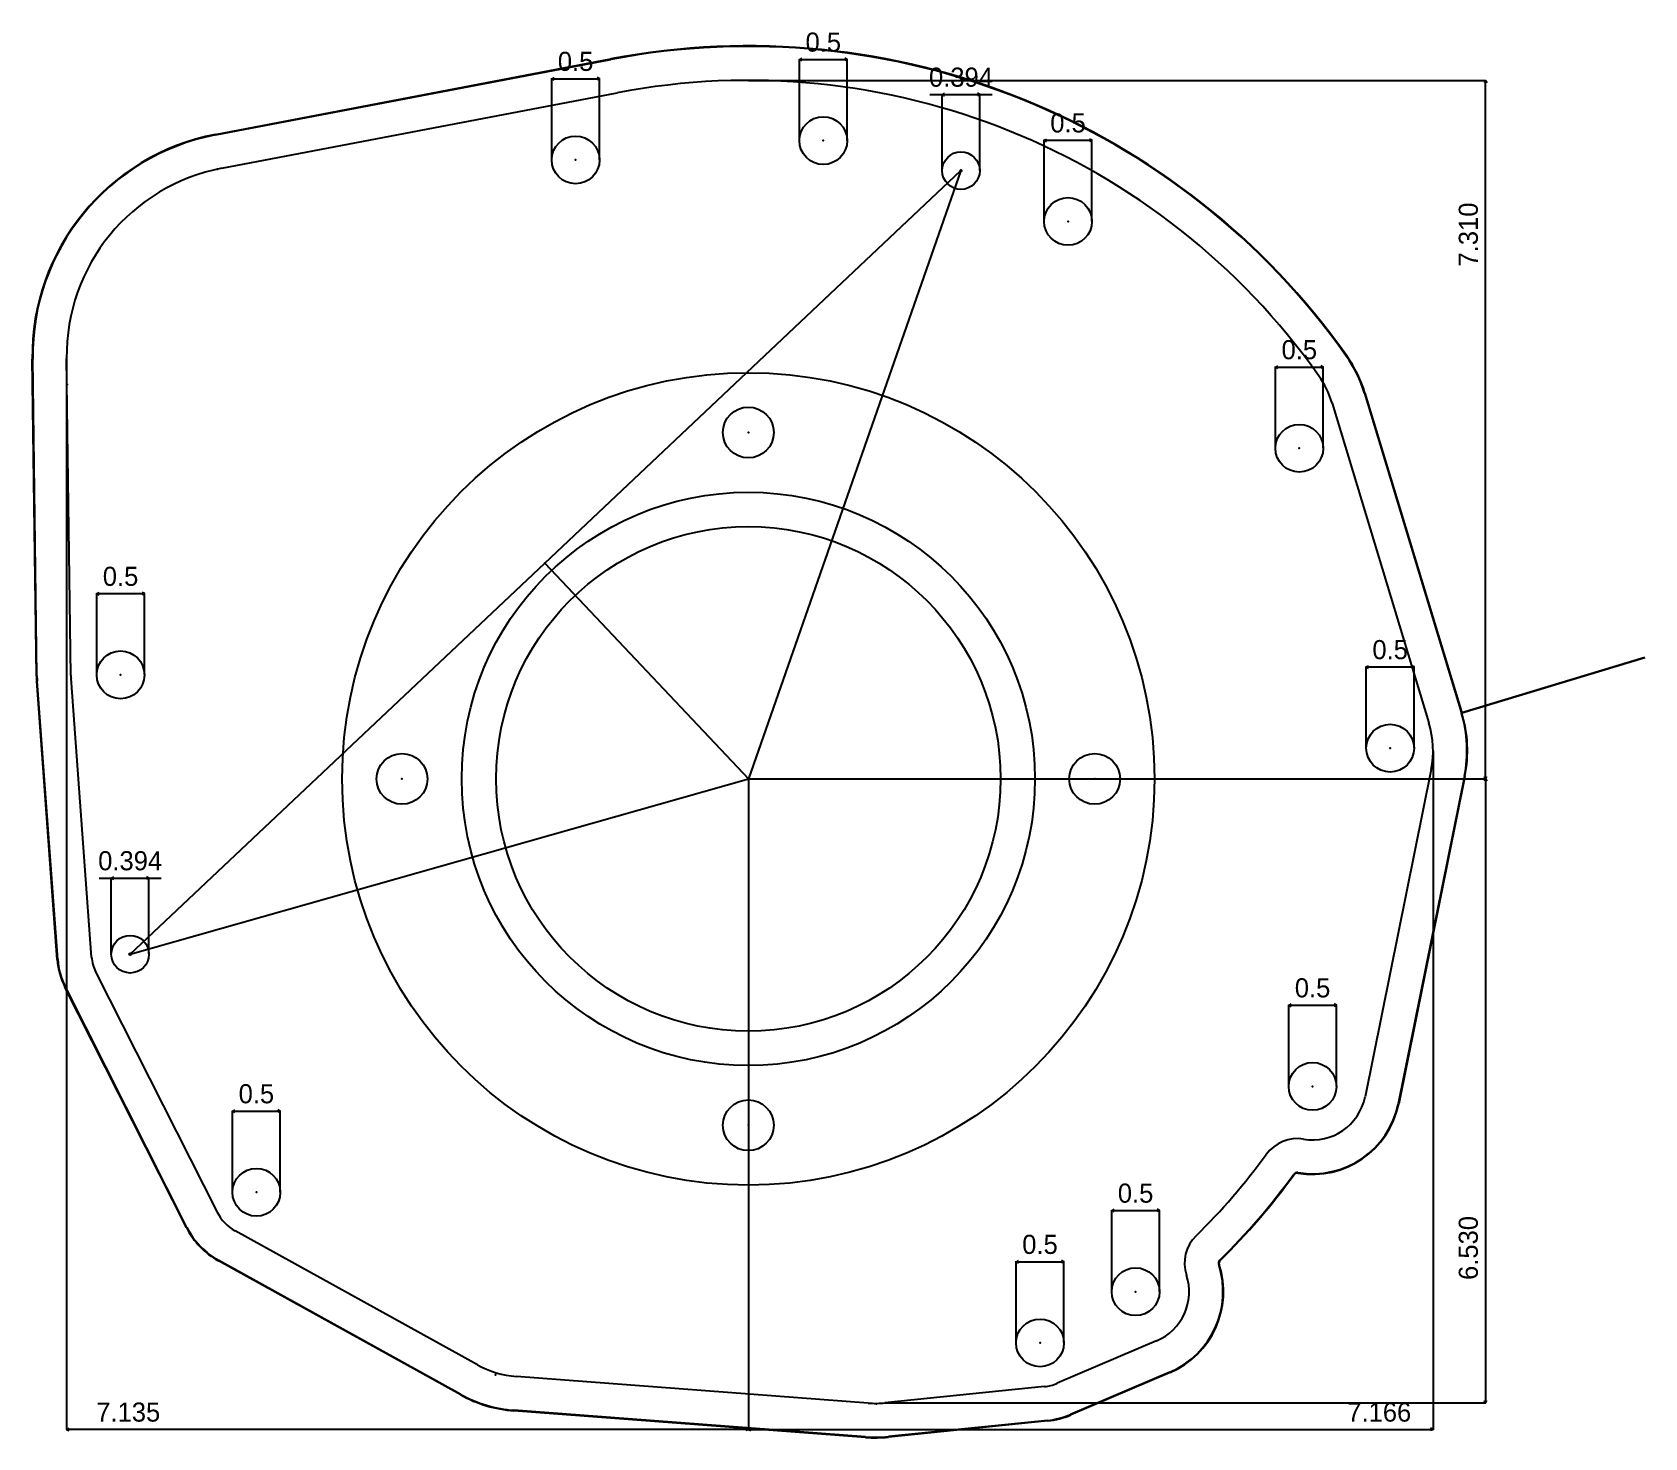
# Model space of a CAD drawing. Extents: x -7.5 to 9.4, y -6.9 to 7.8.
import ezdxf
from ezdxf.enums import TextEntityAlignment as Align

# ---------------------------------------------------------------- set-up
doc = ezdxf.new("R2010")
doc.units = 0

msp = doc.modelspace()

# ---------------------------------------------------------------- linework, layer by layer
at = {"layer": 'CAM', "color": 6, "linetype": 'CONTINUOUS'}
for p, q in [((-5.577508, 6.743333), (-1.438983, 7.533806)), ((-5.576569, 6.738422), (-1.438045, 7.528894)), ((-7.450357, 1.07685), (-7.494534, 4.39381)), ((-7.445358, 1.076916), (-7.489535, 4.393877)), ((6.448923, 4.035879), (7.463027, 0.688141)), ((6.453709, 4.037329), (7.467813, 0.68959)), ((7.467813, 0.68959), (9.381919, 1.269416)), ((9.381919, 1.269416), (7.467813, 0.68959)), ((-7.232997, -1.890997), (-7.44805, 1.023819)), ((-7.228011, -1.890629), (-7.443063, 1.024187)), ((7.494375, 0.026924), (6.802084, -3.399013)), ((7.499276, 0.025934), (6.806984, -3.400003)), ((-5.880658, -4.696036), (-7.152777, -2.179871)), ((-5.876196, -4.69378), (-7.148315, -2.177615)), ((-3.010359, -6.446619), (-5.545896, -5.043533)), ((-3.007938, -6.442244), (-5.543475, -5.039158)), ((4.41245, -6.207856), (3.372606, -6.651896)), ((4.414413, -6.212454), (3.374569, -6.656495)), ((1.226566, -6.890989), (-2.454367, -6.612794)), ((1.226943, -6.886003), (-2.45399, -6.607808)), ((3.134995, -6.713193), (1.466147, -6.882904)), ((3.135501, -6.718167), (1.466653, -6.887878))]:
    msp.add_line(p, q, dxfattribs=at)
msp.add_circle((0, 0), 2.64, dxfattribs=at)
for centre, radius, start, end in [((0, 0), 7.67, 35.264031, 100.81345), ((0, 0), 7.665, 35.264031, 100.81345), ((-5.134743, 4.425239), 2.36, 100.81345, 180.763051), ((-5.134743, 4.425239), 2.355, 100.81345, 180.763051), ((5.152116, 3.643048), 1.355, 16.852724, 35.264031), ((5.152116, 3.643048), 1.36, 16.852724, 35.264031), ((-6.570435, 1.088569), 0.88, 180.763051, 184.219588), ((-6.570435, 1.088569), 0.875, 180.763051, 184.219588), ((6.16622, 0.295309), 1.355, 348.575874, 376.852724), ((6.16622, 0.295309), 1.36, 348.575874, 376.852724), ((-6.470071, -1.834709), 0.765, 184.219588, 206.820181), ((-6.470071, -1.834709), 0.76, 184.219588, 206.820181), ((5.905212, -3.217779), 0.92, 260.357809, 348.575874), ((5.905212, -3.217779), 0.915, 260.357809, 348.575874), ((0, 0), 7.05, 314.415791, 324.06106), ((0, 0), 7.055, 314.415791, 324.06106), ((5.744417, -4.164217), 0.045, 80.357809, 144.06106), ((5.744417, -4.164217), 0.04, 80.357809, 144.06106), ((-5.148868, -4.326058), 0.82, 206.820181, 241.04124), ((-5.148868, -4.326058), 0.815, 206.820181, 241.04124), ((4.965508, -5.067815), 0.045, 134.415791, 198.119042), ((4.965508, -5.067815), 0.04, 134.415791, 198.119042), ((4.053112, -5.366368), 0.915, 293.123746, 378.119042), ((4.053112, -5.366368), 0.92, 293.123746, 378.119042), ((-2.351874, -5.256662), 1.36, 241.04124, 265.677957), ((-2.351874, -5.256662), 1.355, 241.04124, 265.677957), ((3.05254, -5.902374), 0.815, 275.806663, 293.123746), ((3.05254, -5.902374), 0.82, 275.806663, 293.123746), ((1.329059, -5.534857), 1.36, 265.677957, 275.806663), ((1.329059, -5.534857), 1.355, 265.677957, 275.806663)]:
    msp.add_arc(centre, radius, start, end, dxfattribs=at)
at = {"layer": 'Default', "color": 6, "linetype": 'CONTINUOUS'}
for p, q in [((-5.509967, 6.389725), (-1.371443, 7.180198)), ((-7.090389, 1.081644), (-7.134566, 4.398604)), ((6.109169, 3.932961), (7.123274, 0.585222)), ((-6.873973, -1.864508), (-7.089026, 1.050308)), ((7.146408, 0.097239), (6.454117, -3.328698)), ((-6.831504, -2.017441), (-5.559385, -4.533607)), ((-2.836054, -6.13163), (-5.371591, -4.728544)), ((4.273035, -5.881377), (3.233191, -6.325417)), ((1.253697, -6.532013), (-2.427237, -6.253818)), ((3.099079, -6.360014), (1.430231, -6.529726))]:
    msp.add_line(p, q, dxfattribs=at)
for centre, radius in [((0.7844, 6.679097), 0.25), ((-1.807855, 6.477444), 0.25), ((2.225579, 6.365046), 0.197), ((2.225579, 6.365046), 0.0095), ((2.225579, 6.365046), 0.0045), ((3.345906, 5.83357), 0.25), ((5.766515, 3.460192), 0.25), ((-6.570435, 1.088569), 0.25), ((6.717314, 0.321436), 0.25), ((-6.470071, -1.834709), 0.197), ((-6.470071, -1.834709), 0.0095), ((-6.470071, -1.834709), 0.0045), ((5.905212, -3.217779), 0.25), ((-5.148868, -4.326058), 0.25), ((4.053112, -5.366368), 0.25), ((3.05254, -5.902374), 0.25)]:
    msp.add_circle(centre, radius, dxfattribs=at)
at = {"layer": 'Default', "color": 9, "linetype": 'CONTINUOUS'}
for centre, radius in [((0, 0), 4.251), ((0, 3.625), 0.265625), ((0, 0), 3), ((-3.625, 0), 0.265625), ((3.625, 0), 0.265625), ((0, -3.625), 0.265625)]:
    msp.add_circle(centre, radius, dxfattribs=at)
at = {"layer": 'Default', "color": 6, "linetype": 'CONTINUOUS'}
for centre, radius, start, end in [((0, 0), 7.31, 35.264031, 100.81345), ((-5.134743, 4.425239), 2, 100.81345, 180.763051), ((5.152116, 3.643048), 1, 16.852724, 35.264031), ((-6.570435, 1.088569), 0.52, 180.763051, 184.219588), ((6.16622, 0.295309), 1, 348.575874, 376.852724), ((-6.470071, -1.834709), 0.405, 184.219588, 206.820181), ((5.905212, -3.217779), 0.56, 260.357809, 348.575874), ((5.744417, -4.164217), 0.4, 80.357809, 144.06106), ((0, 0), 6.695, 314.415791, 324.06106), ((-5.148868, -4.326058), 0.46, 206.820181, 241.04124), ((4.965508, -5.067815), 0.4, 134.415791, 198.119042), ((4.053112, -5.366368), 0.56, 293.123746, 378.119042), ((-2.351874, -5.256662), 1, 241.04124, 265.677957), ((3.05254, -5.902374), 0.46, 275.806663, 293.123746), ((1.329059, -5.534857), 1, 265.677957, 275.806663)]:
    msp.add_arc(centre, radius, start, end, dxfattribs=at)
at = {"layer": 'Default', "color": 7}
for p in [(0.7844, 6.679097), (-1.807855, 6.477444), (-5.554404, 6.381238), (2.225579, 6.365046), (3.345906, 5.83357), (-7.130972, 4.128781), (5.766515, 3.460192), (-2.129521, 2.258308), (-6.570435, 1.088569), (6.717314, 0.321436), (0, 0), (-6.470071, -1.834709), (5.905212, -3.217779), (-5.148868, -4.326058), (4.053112, -5.366368), (3.05254, -5.902374), (-2.644987, -6.237361), (1.342065, -6.538691)]:
    msp.add_point(p, dxfattribs=at)
at = {"layer": 'Default', "color": 9}
for p in [(0, 3.625), (-3.625, 0), (0, 0), (3.625, 0), (0, -3.625)]:
    msp.add_point(p, dxfattribs=at)
at = {"layer": 'DIM', "color": 7, "linetype": 'CONTINUOUS'}
for p, q in [((0.5344, 7.529097), (0.5594, 7.541597)), ((0.5344, 6.681637), (0.5344, 7.532907)), ((0.5344, 7.529097), (1.0344, 7.529097)), ((0.5344, 7.529097), (0.5594, 7.516597)), ((1.0344, 7.529097), (1.0094, 7.541597)), ((1.0344, 7.529097), (1.0094, 7.516597)), ((1.0344, 6.681637), (1.0344, 7.532907)), ((-2.057855, 7.327444), (-2.032855, 7.339944)), ((-2.057855, 6.479984), (-2.057855, 7.331254)), ((-2.057855, 7.327444), (-1.557855, 7.327444)), ((-2.057855, 7.327444), (-2.032855, 7.314944)), ((-1.557855, 7.327444), (-1.582855, 7.339944)), ((-1.557855, 7.327444), (-1.582855, 7.314944)), ((-1.557855, 6.479984), (-1.557855, 7.331254)), ((0.00254, 7.31), (7.720102, 7.31)), ((7.716292, 7.31), (7.703792, 7.285)), ((7.716292, 0), (7.716292, 7.31)), ((7.716292, 7.31), (7.728792, 7.285)), ((1.900499, 7.162046), (2.550659, 7.162046)), ((2.028579, 7.162046), (2.053579, 7.174546)), ((2.028579, 6.367586), (2.028579, 7.165856)), ((2.028579, 7.162046), (2.053579, 7.149546)), ((2.422579, 7.162046), (2.397579, 7.174546)), ((2.422579, 7.162046), (2.397579, 7.149546)), ((2.422579, 6.367586), (2.422579, 7.165856)), ((3.095906, 6.683569), (3.120906, 6.696069)), ((3.095906, 5.836109), (3.095906, 6.687379)), ((3.095906, 6.683569), (3.595906, 6.683569)), ((3.095906, 6.683569), (3.120906, 6.671069)), ((3.595906, 6.683569), (3.570906, 6.696069)), ((3.595906, 6.683569), (3.570906, 6.671069)), ((3.595906, 5.836109), (3.595906, 6.687379)), ((-7.134744, 4.422699), (-7.134744, -6.811203)), ((5.516515, 4.310192), (5.541515, 4.322692)), ((5.516515, 3.462732), (5.516515, 4.314002)), ((5.516515, 4.310192), (6.016515, 4.310192)), ((5.516515, 4.310192), (5.541515, 4.297692)), ((6.016515, 4.310192), (5.991515, 4.322692)), ((6.016515, 4.310192), (5.991515, 4.297692)), ((6.016515, 3.462732), (6.016515, 4.314002)), ((-6.820435, 1.938569), (-6.795435, 1.951069)), ((-6.820435, 1.091109), (-6.820435, 1.942379)), ((-6.820435, 1.938569), (-6.320435, 1.938569)), ((-6.820435, 1.938569), (-6.795435, 1.926069)), ((-6.320435, 1.938569), (-6.345435, 1.951069)), ((-6.320435, 1.938569), (-6.345435, 1.926069)), ((-6.320435, 1.091109), (-6.320435, 1.942379)), ((6.467314, 1.171436), (6.492314, 1.183936)), ((6.967314, 1.171436), (6.942314, 1.183936)), ((6.467314, 0.323976), (6.467314, 1.175246)), ((6.467314, 1.171436), (6.967314, 1.171436)), ((6.467314, 1.171436), (6.492314, 1.158936)), ((6.967314, 1.171436), (6.942314, 1.158936)), ((6.967314, 0.323976), (6.967314, 1.175246)), ((7.166221, 0.292769), (7.166221, -6.811203)), ((0.00254, 0), (7.720102, 0)), ((0.00254, 0), (7.720102, 0)), ((7.716292, 0), (7.703792, 0.025)), ((7.716292, 0), (7.703792, -0.025)), ((7.716292, 0), (7.728792, 0.025)), ((7.716292, 0), (7.716292, -6.529725)), ((7.716292, 0), (7.728792, -0.025)), ((0, -0.00254), (0, -6.811203)), ((0, -0.00254), (0, -6.811203)), ((-6.795151, -1.037709), (-6.144991, -1.037709)), ((-6.667071, -1.037709), (-6.642071, -1.025209)), ((-6.667071, -1.832169), (-6.667071, -1.033899)), ((-6.667071, -1.037709), (-6.642071, -1.050209)), ((-6.273071, -1.037709), (-6.298071, -1.025209)), ((-6.273071, -1.037709), (-6.298071, -1.050209)), ((-6.273071, -1.832169), (-6.273071, -1.033899)), ((5.655211, -2.367779), (5.680211, -2.355279)), ((6.155211, -2.367779), (6.130211, -2.355279)), ((5.655211, -3.215239), (5.655211, -2.363969)), ((5.655211, -2.367779), (6.155211, -2.367779)), ((5.655211, -2.367779), (5.680211, -2.380279)), ((6.155211, -2.367779), (6.130211, -2.380279)), ((6.155211, -3.215239), (6.155211, -2.363969)), ((-5.398868, -3.476058), (-5.373868, -3.463558)), ((-5.398868, -4.323518), (-5.398868, -3.472248)), ((-5.398868, -3.476058), (-4.898868, -3.476058)), ((-5.398868, -3.476058), (-5.373868, -3.488558)), ((-4.898868, -3.476058), (-4.923868, -3.463558)), ((-4.898868, -3.476058), (-4.923868, -3.488558)), ((-4.898868, -4.323518), (-4.898868, -3.472248)), ((3.803112, -4.516368), (3.828112, -4.503868)), ((3.803112, -5.363828), (3.803112, -4.512558)), ((3.803112, -4.516368), (4.303112, -4.516368)), ((3.803112, -4.516368), (3.828112, -4.528868)), ((4.303112, -4.516368), (4.278112, -4.503868)), ((4.303112, -4.516368), (4.278112, -4.528868)), ((4.303112, -5.363828), (4.303112, -4.512558)), ((2.80254, -5.052374), (2.82754, -5.039874)), ((2.80254, -5.899834), (2.80254, -5.048564)), ((2.80254, -5.052374), (3.30254, -5.052374)), ((2.80254, -5.052374), (2.82754, -5.064874)), ((3.30254, -5.052374), (3.27754, -5.039874)), ((3.30254, -5.052374), (3.27754, -5.064874)), ((3.30254, -5.899834), (3.30254, -5.048564)), ((1.432771, -6.529725), (7.720102, -6.529725)), ((7.716292, -6.529725), (7.703792, -6.504725)), ((7.716292, -6.529725), (7.728792, -6.504725)), ((-7.134744, -6.807393), (-7.109744, -6.794893)), ((0, -6.807393), (-7.134744, -6.807393)), ((-7.134744, -6.807393), (-7.109744, -6.819893)), ((0, -6.807393), (-0.025, -6.794893)), ((0, -6.807393), (-0.025, -6.819893)), ((0, -6.807393), (0.025, -6.794893)), ((0, -6.807393), (7.166221, -6.807393)), ((0, -6.807393), (0.025, -6.819893)), ((7.166221, -6.807393), (7.141221, -6.794893)), ((7.166221, -6.807393), (7.141221, -6.819893))]:
    msp.add_line(p, q, dxfattribs=at)
at = {"layer": 'DIM', "color": 6, "linetype": 'CONTINUOUS'}
for p, q in [((-2.129521, 2.258308), (2.225579, 6.365046)), ((2.225571, 6.365024), (0, 0)), ((-6.470071, -1.834709), (-2.129521, 2.258308)), ((-2.129521, 2.258308), (0, 0)), ((-6.470071, -1.834709), (0, 0))]:
    msp.add_line(p, q, dxfattribs=at)
msp.add_circle((0, 0), 2.64, dxfattribs=at)

# ---------------------------------------------------------------- texts
at = {"layer": 'DIM', "color": 7}
for s, p in [('0.5', (0.7844, 7.610378)), ('0.5', (-1.807855, 7.408724)), ('0.394', (2.225579, 7.243326)), ('0.5', (3.345906, 6.76485)), ('0.5', (5.766515, 4.391472)), ('0.5', (-6.570435, 2.019849)), ('0.5', (6.717314, 1.252716)), ('0.394', (-6.470071, -0.956429)), ('0.5', (5.905211, -2.286499)), ('0.5', (-5.148868, -3.394778)), ('0.5', (4.053112, -4.435088)), ('0.5', (3.05254, -4.971094)), ('7.135', (-6.490042, -6.726113)), ('7.166', (6.603353, -6.726113))]:
    msp.add_text(s, height=0.2, dxfattribs=at).set_placement(p, align=Align.CENTER)
for s, p in [('7.310', (7.635011, 5.6968)), ('6.530', (7.635011, -4.90885))]:
    msp.add_text(s, height=0.2, rotation=90.000003, dxfattribs=at).set_placement(p, align=Align.CENTER)

doc.saveas('drawing.dxf')
